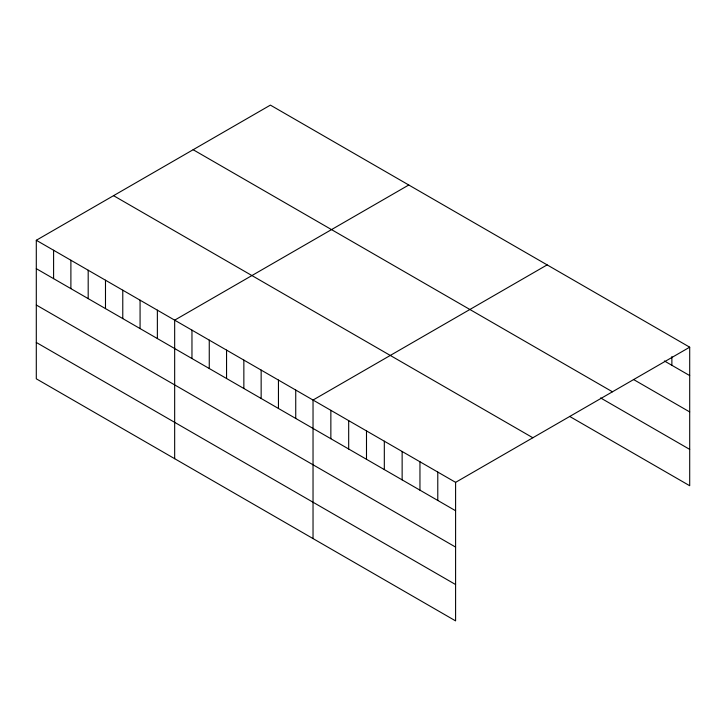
<?xml version="1.0" encoding="UTF-8"?>
<svg xmlns="http://www.w3.org/2000/svg" width="726" height="726" viewBox="0 0 726 726"><rect width="100%" height="100%" fill="white"/><g stroke="black" fill="none" stroke-linecap="round" stroke-linejoin="round"><path stroke-width="1.09" d="M36.3 240.27L455.601 482.354L455.592 620.884L36.3 378.809L36.3 240.27L270.399 105.116L689.7 347.191L689.7 485.73L569.647 416.415M408.774 185.003L174.667 320.157L174.667 458.696M547.141 264.881L313.033 400.044L313.033 538.583M455.601 482.354L689.7 347.191M664.381 360.967L689.7 375.587M633.426 379.444L689.7 411.932M193.152 149.719L612.445 391.795M600.602 397.939L689.7 449.385M113.555 195.666L532.848 437.751M36.3 268.665L455.601 510.741M36.3 305.011L455.592 547.086M36.3 342.463L455.592 584.539M671.877 356.557L671.877 365.296M437.778 472.063L437.778 500.459M419.955 461.772L419.955 490.168M402.14 451.481L402.14 479.877M384.317 441.199L384.317 469.586M366.494 430.908L366.494 459.304M348.68 420.617L348.68 449.013M330.856 410.335L330.856 438.722M295.736 390.062L295.736 418.448M278.448 380.07L278.448 408.466M261.151 370.088L261.151 398.483M243.854 360.105L243.854 388.492M226.557 350.113L226.557 378.509M209.26 340.131L209.26 368.518M191.963 330.139L191.963 358.535M157.37 310.174L157.37 338.561M140.073 300.183L140.073 328.579M122.776 290.2L122.776 318.596M105.488 280.218L105.488 308.604M88.191 270.226L88.191 298.622M70.894 260.244L70.894 288.639M53.597 250.261L53.597 278.648"/></g></svg>
